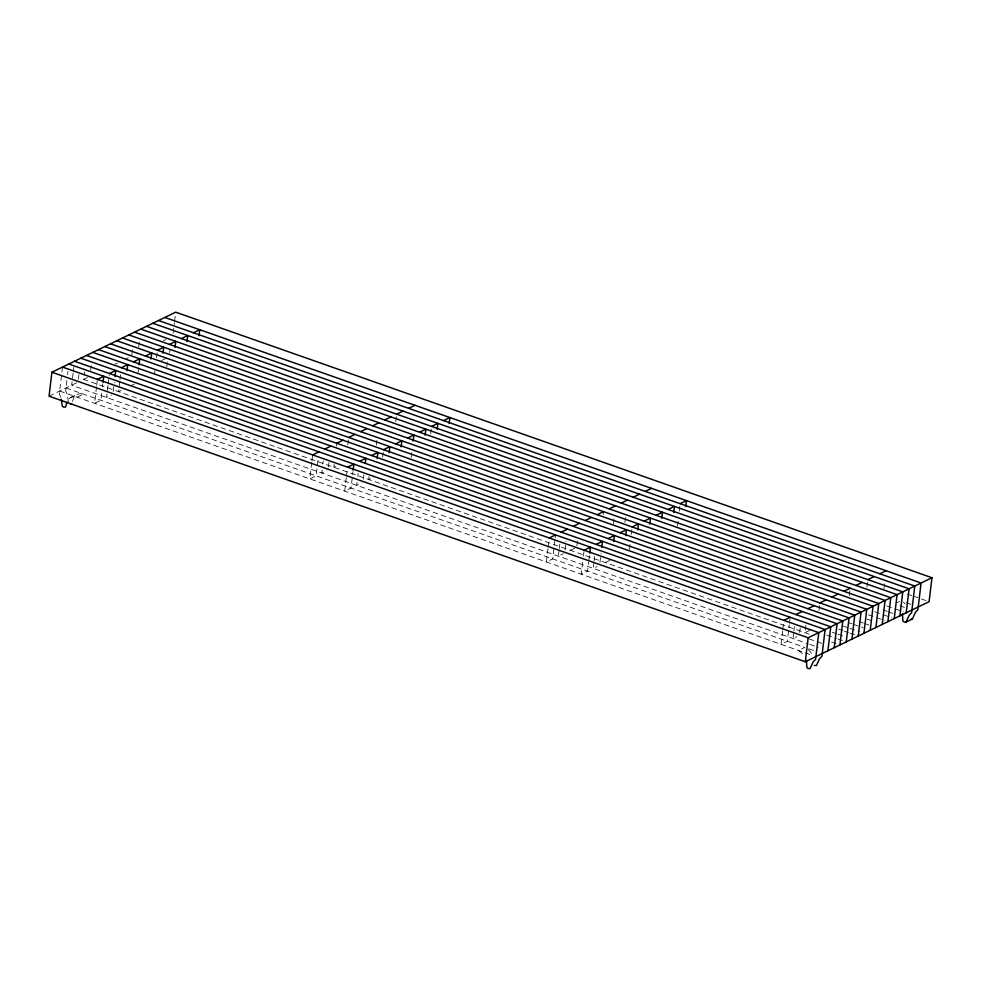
<?xml version="1.0" encoding="UTF-8"?>
<svg xmlns="http://www.w3.org/2000/svg" width="981" height="981" viewBox="0 0 981 981"><rect width="100%" height="100%" fill="white"/><g stroke="black" fill="none" stroke-linecap="round" stroke-linejoin="round"><path stroke-width="0.74" stroke-dasharray="4.91 3.68" d="M62.514 367.078L59.326 393.835L61.018 397.857M66.867 380.493L65.641 390.769L67.333 394.803L68.572 402.933M67.579 374.509L67.947 371.505M73.085 373.246L71.662 385.239L808.369 643.916M73.268 371.75L73.808 367.25M78.333 379.169L78.872 374.681M809.202 634.167L83.655 379.414L84.55 371.922M90.693 370.352L91.405 364.368M96.53 386.833L94.568 403.314L100.884 400.248L101.779 392.756M96.714 385.325L97.426 379.34M102.49 386.759L102.846 383.767M107.996 385.496L106.561 397.489L111.613 395.036M108.168 384L109.247 375.012M113.232 391.431L114.311 382.443M119.817 381.18L118.566 391.664L124.881 388.599M119.989 379.684L120.712 373.687M131.834 354.632L132.545 348.635M138.689 347.066L139.4 341.081M138.125 372.29L138.664 367.801M154.557 374.202L155.452 366.71M156.531 357.722L157.242 351.725M166.745 366.882L167.457 360.898M173.196 333.16L174.446 322.663M174.618 321.167L175.513 313.675M311.774 462.407L309.812 478.887L316.127 475.822L318.089 459.341M311.946 460.911L312.669 454.914M322.16 470.071L321.805 473.063L326.857 470.61M322.884 464.074L323.24 461.082M328.476 467.005L329.015 462.517M334.165 464.246L333.81 467.25L340.125 464.185M336.311 446.269L336.667 443.277M347.765 444.945L348.488 438.948M346.318 477.661L344.711 491.138L351.026 488.084L352.988 471.603M346.501 476.165L347.213 470.169M357.072 482.321L356.716 485.325L361.768 482.873M357.783 476.337L358.139 473.333M363.387 479.268L363.914 474.767M369.064 476.508L368.709 479.501L373.761 477.048M376.299 445.215L377.011 439.23M382.676 457.195L383.387 451.211M395.772 421.658L396.483 415.662M411.198 457.477L411.922 451.481M430.671 433.909L431.382 427.924M547.987 548.465L546.38 561.954L552.695 558.888L555.013 539.415M548.171 546.969L549.053 539.476M555.197 537.919L555.553 534.915M559.096 550.145L558.373 556.129L563.425 553.676M559.268 548.637L559.808 544.148M565.056 550.071L566.123 541.083M576.877 545.755L577.588 539.758M582.714 562.223L581.279 574.216L587.594 571.15L588.674 562.162M583.425 556.227L583.965 551.739M588.845 560.654L589.569 554.67M593.995 562.395L593.284 568.391L597.073 566.552M594.179 560.899L594.707 556.399M603.192 514.633L603.548 511.628M599.955 562.334L601.022 553.333M613.407 523.793L614.118 517.796M624.872 522.468L625.584 516.472M629.459 549.434L630.17 543.437M631.249 534.449L631.96 528.452M677.454 526.147L678.178 520.151M679.244 511.162L679.956 505.166M782.617 630.857L781.011 644.345L787.326 641.28L789.288 624.799M782.801 629.361L783.512 623.364M789.472 623.291L790.012 618.803M793.727 632.524L793.016 638.521L796.805 636.681M793.911 631.028L794.438 626.528M799.687 632.463L800.226 627.963M805.904 625.204L805.009 632.696L810.061 630.243M818.976 610.39L819.687 604.406M849.288 595.688L850 589.691M866.971 587.116L867.695 581.12M884.04 588.71L884.752 582.726M72.459 401.413L74.274 396.729L76.763 394.509L80.65 393.589L83.422 394.117L77.107 397.182L74.323 396.655L70.448 397.563L67.959 399.794M169.357 352.498L170.265 350.156M49.05 396.201L77.977 382.173M83.655 379.414L87.444 377.575M115.108 364.159L117.389 363.056M125.973 358.887L128.253 357.783M163.337 340.763L166.047 339.451M70.448 397.563L76.763 394.509M161.522 360.53L166.574 358.077M130.559 385.852L134.348 384.012M570.378 550.316L575.43 547.864M605.277 562.567L611.592 559.501M896.99 602.677L899.516 601.451M907.4 594.081L911.741 595.602M913.188 596.105L926.199 600.679M906.15 602.726L911.521 604.603M899.835 605.78L905.205 607.668M886.677 605.927L893.666 608.367M895.064 608.858L903.44 611.801M883.158 609.961L887.351 611.433M888.749 611.923L892.931 613.395M874.684 611.739L881.661 614.192M883.059 614.682L891.435 617.625M868.369 614.805L875.346 617.257M876.744 617.748L885.12 620.691M866.873 619.036L873.85 621.488M859.16 621.611L863.354 623.082M864.739 623.573L868.933 625.044M849.288 622.898L852.084 623.879M853.47 624.37L863.243 627.803M842.973 625.964L848.553 627.914M849.951 628.404L859.724 631.838M838.681 629.201L842.875 630.673M844.273 631.163L848.455 632.635M849.853 633.125L855.444 635.087M832.366 632.267L836.56 633.738M837.958 634.229L844.935 636.681M826.689 635.026L836.462 638.459M837.86 638.95L843.439 640.912M831.532 642.015L839.92 644.958M809.104 638.889L821.661 643.303M809.766 644.407L818.142 647.337M65.972 387.986L804.776 647.399L798.46 650.464L804.506 655.308M808.81 648.821L816.866 651.642M59.657 391.051L803.831 652.353M805.18 652.831L813.237 655.651M903.452 602.224L905.132 603.953M808.295 649.655L810.821 652.242L812.599 655.97"/><path stroke-width="1.47" d="M51.907 372.228L49.05 396.201L805.303 661.746L929.093 601.696L931.95 577.723L175.697 312.179L51.907 372.228L808.16 637.773L931.95 577.723M103.03 382.271L103.741 376.275L97.426 379.34M115.022 376.446L115.733 370.45L109.418 373.516M127.027 370.622L127.738 364.625L121.423 367.691M139.02 364.797L139.743 358.813L133.416 361.879M151.025 358.985L151.736 352.988L145.421 356.054M163.018 353.16L163.741 347.164L157.426 350.229M175.023 347.335L175.734 341.351L169.419 344.405M187.015 341.523L187.739 335.527L181.424 338.592M199.02 335.698L199.732 329.702L193.416 332.767M353.172 470.095L353.883 464.111L347.568 467.164M365.349 462.774L365.888 458.286L359.573 461.352M377.17 458.458L377.881 452.462L371.566 455.527M389.175 452.633L389.886 446.637L383.571 449.703M401.168 446.821L401.879 440.825L395.564 443.89M413.173 440.996L413.884 435L407.569 438.066M425.165 435.172L425.877 429.175L419.561 432.241M437.17 429.347L437.882 423.363L431.566 426.428M449.163 423.534L449.887 417.538L443.571 420.604M589.74 553.161L590.452 547.177L584.136 550.231M601.745 547.349L602.457 541.353L596.141 544.418M613.738 541.524L614.462 535.528L608.146 538.594M625.743 535.7L626.454 529.715L620.139 532.769M637.736 529.887L638.459 523.891L632.144 526.956M649.741 524.062L650.452 518.066L644.137 521.132M661.746 518.238L662.457 512.241L656.142 515.307M673.739 512.413L674.45 506.429L668.135 509.495M685.744 506.601L686.455 500.604L680.14 503.67M805.303 661.746L808.16 637.773M827.915 650.771L830.772 626.798L74.519 361.266M834.23 647.705L837.087 623.732L80.834 358.2M839.92 644.958L842.777 620.985L86.524 355.441M846.235 641.893L849.092 617.92L92.839 352.375M851.913 639.134L854.77 615.161L98.517 349.616M858.228 636.068L861.085 612.095L104.832 346.551M863.918 633.309L866.775 609.336L110.522 343.791M870.233 630.243L873.09 606.27L116.837 340.738M875.91 627.497L878.768 603.523L122.515 337.979M882.226 624.431L885.083 600.458L128.83 334.913M887.915 621.672L890.773 597.699L134.52 332.154M894.231 618.606L897.088 594.633L140.835 329.089M899.908 615.847L902.778 591.874L146.512 326.33M906.223 612.782L909.093 588.808L152.828 323.264M902.434 613.848L902.851 620.826L904.028 621.979L906.113 622.028L909.105 615.369L911.582 612.806L914.77 586.049L158.517 320.517M906.113 622.028L912.428 618.962L915.42 612.303L917.897 609.741L921.085 582.996L164.833 317.452M67.051 402.136L65.519 407.09L63.397 407.09L62.257 405.999L61.276 399.193M312.669 454.914L318.984 451.849M324.662 449.09L330.977 446.024M336.667 443.277L342.982 440.211M348.66 437.452L354.975 434.387M360.665 431.628L366.98 428.562M372.657 425.803L378.973 422.75M384.662 419.991L390.978 416.925M396.667 414.166L402.983 411.1M408.66 408.341L414.975 405.288M549.237 537.98L555.553 534.915M561.242 532.156L567.558 529.09M573.235 526.343L579.55 523.278M585.24 520.519L591.555 517.453M597.233 514.694L603.548 511.628M609.238 508.881L615.553 505.816M621.231 503.057L627.546 499.991M633.236 497.232L639.551 494.166M645.228 491.407L651.556 488.354M783.868 620.372L790.183 617.307M795.873 614.547L802.188 611.482M807.866 608.723L814.181 605.657M819.871 602.898L826.186 599.845M831.863 597.086L838.179 594.02M843.868 591.261L850.184 588.195M855.873 585.436L862.189 582.383M867.866 579.624L874.181 576.558M879.871 573.799L886.186 570.734M70.497 404.295L71.834 404.037M911.128 619.183L912.428 618.962M68.829 364.012L825.095 629.557L821.894 656.314L819.429 658.876L816.425 665.535L814.34 665.486M62.514 367.078L818.779 632.622L815.579 659.379L813.114 661.942L810.11 668.588L808.025 668.539L806.86 667.399L806.431 660.421"/></g></svg>
